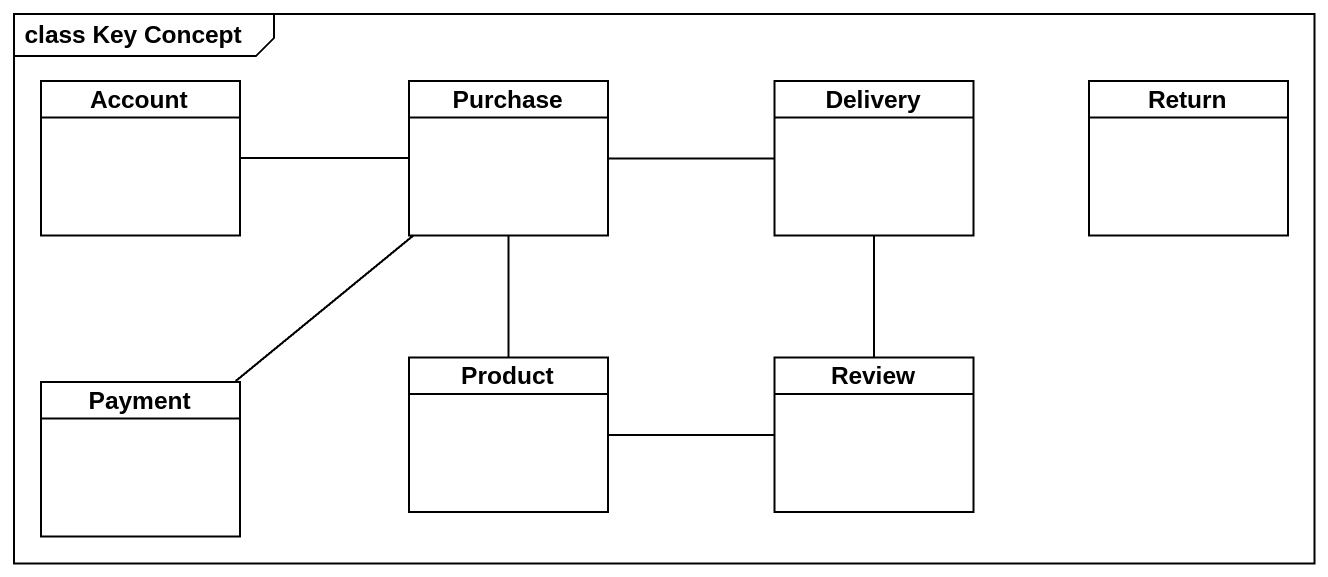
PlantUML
@startuml
mainframe class Key Concept
hide circle
hide empty members
class Account
class Purchase
class Delivery
class "Return" as Return_
class Payment
class Product
class Review
Purchase -left- Account
Purchase -right- Delivery
Purchase -- Payment
Purchase -- Product
Product -right- Review
Review -up- Delivery
@enduml
